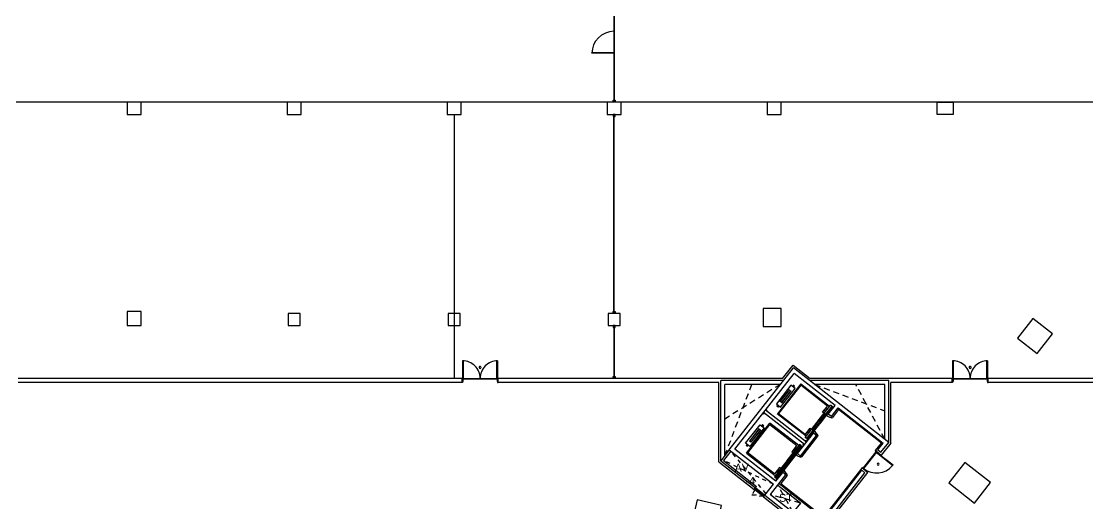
# Model space of a CAD drawing. Header units: millimetres. Extents: x -7718 to 414843, y 91724 to 341395.
# Drawn here: x 318268 to 371578, y 161645 to 185759 of the extents above; entities that cross this region are included whole.
import ezdxf
from ezdxf.enums import TextEntityAlignment as Align

# ---------------------------------------------------------------- set-up
doc = ezdxf.new("R2010")
doc.units = ezdxf.units.MM
doc.header["$LTSCALE"] = 200
doc.header["$MEASUREMENT"] = 0
doc.linetypes.add('HID', pattern=[5, 3, -2])
doc.linetypes.add('HIDDEN', pattern=[2, 1, -1])
doc.layers.add('e-plan', color=9, linetype='CONTINUOUS')
doc.styles.add('kiahn', font='HY울릉도L.TTF')

msp = doc.modelspace()

# ---------------------------------------------------------------- linework, layer by layer
at = {"layer": 'e-plan'}
for p, q in [((347893, 191659), (347893, 181759)), ((347913, 191659), (347913, 181759)), ((347893, 184179), (346794, 184179)), ((346794, 184159), (346794, 184179)), ((347893, 184159), (346794, 184159)), ((347893, 184159), (347893, 184179)), ((347853, 181709), (347853, 181809)), ((347853, 181809), (347888, 181809)), ((347888, 181809), (347888, 181759)), ((347918, 181759), (347918, 181809)), ((347918, 181809), (347953, 181809)), ((347953, 181809), (347953, 181709)), ((372753, 181709), (300253, 181709)), ((347888, 181709), (347853, 181709)), ((347888, 181759), (347918, 181759)), ((347918, 181709), (347888, 181709)), ((347953, 181709), (347918, 181709)), ((339903, 181109), (339903, 167909)), ((347888, 181109), (347853, 181109)), ((347853, 181109), (347853, 181009)), ((347853, 181009), (347888, 181009)), ((347918, 181109), (347888, 181109)), ((347888, 181009), (347888, 181059)), ((347888, 181059), (347918, 181059)), ((347893, 171209), (347893, 181059)), ((347913, 171209), (347913, 181059)), ((347953, 181109), (347918, 181109)), ((347918, 181059), (347918, 181009)), ((347918, 181009), (347953, 181009)), ((347953, 181009), (347953, 181109)), ((347853, 171159), (347853, 171259)), ((347853, 171259), (347888, 171259)), ((347888, 171159), (347853, 171159)), ((347888, 171259), (347888, 171209)), ((347888, 171209), (347918, 171209)), ((347918, 171159), (347888, 171159)), ((347918, 171209), (347918, 171259)), ((347918, 171259), (347953, 171259)), ((347953, 171159), (347918, 171159)), ((347953, 171259), (347953, 171159)), ((347888, 170559), (347853, 170559)), ((347853, 170559), (347853, 170459)), ((347853, 170459), (347888, 170459)), ((347918, 170559), (347888, 170559)), ((347888, 170459), (347888, 170509)), ((347888, 170509), (347918, 170509)), ((347893, 170509), (347893, 167959)), ((347913, 170509), (347913, 167959)), ((347953, 170559), (347918, 170559)), ((347918, 170509), (347918, 170459)), ((347918, 170459), (347953, 170459)), ((347953, 170459), (347953, 170559)), ((340328, 168784), (340328, 167909)), ((340368, 168784), (340328, 168784)), ((340368, 167909), (340368, 168784)), ((342038, 167909), (342038, 168784)), ((342038, 168784), (342078, 168784)), ((342078, 168784), (342078, 167909)), ((356326, 167909), (356847, 168575)), ((356847, 168575), (357700, 167909)), ((364828, 168784), (364828, 167909)), ((364868, 168784), (364828, 168784)), ((364868, 167909), (364868, 168784)), ((366538, 167909), (366538, 168784)), ((366538, 168784), (366578, 168784)), ((366578, 168784), (366578, 167909)), ((347853, 167909), (347853, 168009)), ((347853, 168009), (347888, 168009)), ((347888, 168009), (347888, 167959)), ((347888, 167959), (347918, 167959)), ((347918, 167959), (347918, 168009)), ((347918, 168009), (347953, 168009)), ((347953, 168009), (347953, 167909)), ((353662, 164337), (356864, 168435)), ((353943, 164372), (356898, 168154)), ((361631, 164710), (356864, 168435)), ((358947, 166554), (356898, 168154)), ((340303, 167909), (318103, 167909)), ((340303, 167709), (318103, 167709)), ((340303, 167709), (340303, 167909)), ((340303, 167709), (340303, 167909)), ((340303, 167909), (340328, 167909)), ((340328, 167709), (340303, 167709)), ((340328, 167909), (342078, 167909)), ((340328, 167909), (340328, 167869)), ((340328, 167909), (340368, 167909)), ((340328, 167869), (340348, 167869)), ((340348, 167749), (340328, 167749)), ((340328, 167749), (340328, 167709)), ((342058, 167869), (340348, 167869)), ((340348, 167869), (340348, 167749)), ((342078, 167909), (342038, 167909)), ((342078, 167869), (342058, 167869)), ((342058, 167869), (342058, 167749)), ((342058, 167749), (342078, 167749)), ((342103, 167909), (342078, 167909)), ((342078, 167909), (342078, 167869)), ((342078, 167749), (342078, 167709)), ((342078, 167709), (342103, 167709)), ((356326, 167909), (342103, 167909)), ((342103, 167709), (342103, 167909)), ((342103, 167709), (342103, 167909)), ((353132, 167709), (342103, 167709)), ((347888, 167909), (347853, 167909)), ((347918, 167909), (347888, 167909)), ((347953, 167909), (347918, 167909)), ((353132, 163737), (353132, 167709)), ((356375, 167809), (353232, 167809)), ((353232, 163786), (353232, 167809)), ((356218, 167609), (353432, 167609)), ((353432, 164042), (353432, 167609)), ((356744, 167564), (356017, 166635)), ((357233, 167639), (356064, 166142)), ((357235, 167574), (356127, 166155)), ((356222, 166475), (356949, 167404)), ((356949, 167404), (356744, 167564)), ((356847, 167498), (356866, 167522)), ((356847, 167497), (356847, 167498)), ((356858, 167488), (356847, 167497)), ((356852, 167564), (356855, 167569)), ((356878, 167538), (356852, 167561)), ((356926, 167514), (356855, 167569)), ((356858, 167488), (356859, 167488)), ((356859, 167488), (356878, 167513)), ((356866, 167522), (356870, 167523)), ((356870, 167523), (356878, 167533)), ((356878, 167538), (356878, 167533)), ((356878, 167517), (356886, 167527)), ((356878, 167513), (356878, 167517)), ((356890, 167528), (356886, 167527)), ((356919, 167509), (356890, 167528)), ((356922, 167509), (356926, 167514)), ((357233, 167639), (358671, 166516)), ((358575, 166527), (357235, 167574)), ((361631, 167809), (357666, 167809)), ((364803, 167909), (357700, 167909)), ((361431, 167609), (357922, 167609)), ((361431, 164867), (361431, 167609)), ((361631, 164710), (361631, 167809)), ((364803, 167709), (361731, 167709)), ((361731, 164676), (361731, 167709)), ((364803, 167709), (364803, 167909)), ((364803, 167709), (364803, 167909)), ((364803, 167909), (364828, 167909)), ((364828, 167709), (364803, 167709)), ((364828, 167909), (366578, 167909)), ((364828, 167909), (364828, 167869)), ((364828, 167909), (364868, 167909)), ((364828, 167869), (364848, 167869)), ((364848, 167749), (364828, 167749)), ((364828, 167749), (364828, 167709)), ((366558, 167869), (364848, 167869)), ((364848, 167869), (364848, 167749)), ((366578, 167909), (366538, 167909)), ((366578, 167869), (366558, 167869)), ((366558, 167869), (366558, 167749)), ((366558, 167749), (366578, 167749)), ((366603, 167909), (366578, 167909)), ((366578, 167909), (366578, 167869)), ((366578, 167749), (366578, 167709)), ((366578, 167709), (366603, 167709)), ((384353, 167909), (366603, 167909)), ((366603, 167709), (366603, 167909)), ((366603, 167709), (366603, 167909)), ((371903, 167709), (366603, 167709)), ((356205, 166745), (356682, 167356)), ((356211, 166740), (356689, 167351)), ((356277, 166688), (356755, 167299)), ((356283, 166683), (356761, 167294)), ((355498, 166362), (355541, 166328)), ((356017, 166635), (356222, 166475)), ((356044, 166530), (356040, 166525)), ((356110, 166470), (356040, 166525)), ((356076, 166511), (356047, 166530)), ((356076, 166511), (356080, 166512)), ((356088, 166522), (356080, 166512)), ((356107, 166551), (356088, 166526)), ((356088, 166526), (356088, 166522)), ((356096, 166516), (356088, 166506)), ((356088, 166501), (356088, 166506)), ((356114, 166478), (356088, 166501)), ((356100, 166517), (356096, 166516)), ((356119, 166541), (356100, 166517)), ((356108, 166551), (356107, 166551)), ((356119, 166542), (356108, 166551)), ((356114, 166475), (356110, 166470)), ((356119, 166542), (356119, 166541)), ((356211, 166740), (356205, 166745)), ((356282, 166694), (356216, 166746)), ((356283, 166683), (356277, 166688)), ((357453, 164961), (358715, 166576)), ((358780, 166526), (357518, 164910)), ((358813, 166519), (357532, 164880)), ((357575, 164846), (358856, 166485)), ((358329, 166212), (358517, 166452)), ((358543, 166377), (358451, 166259)), ((358490, 166419), (358543, 166377)), ((358517, 166452), (358575, 166527)), ((358609, 166120), (358947, 166554)), ((358780, 166526), (358715, 166576)), ((358766, 165997), (359105, 166430)), ((358813, 166519), (358856, 166485)), ((359115, 166346), (358814, 165960)), ((359105, 166430), (361351, 164676)), ((361266, 164665), (359115, 166346)), ((355344, 166165), (355387, 166131)), ((357423, 164603), (355375, 166204)), ((355418, 166170), (355387, 166131)), ((357516, 164721), (355467, 166322)), ((355541, 166328), (355511, 166288)), ((357499, 165020), (356062, 166143)), ((356127, 166155), (357467, 165109)), ((358089, 165766), (358408, 166175)), ((358433, 166156), (358114, 165747)), ((358183, 165692), (358503, 166101)), ((358528, 166082), (358208, 165673)), ((358392, 166163), (358329, 166212)), ((358451, 166259), (358398, 166301)), ((358408, 166175), (358433, 166156)), ((358503, 166101), (358528, 166082)), ((358523, 166060), (358573, 166123)), ((358586, 166011), (358523, 166060)), ((358573, 166123), (358588, 166111)), ((358601, 166126), (358585, 166139)), ((358783, 165921), (358586, 166011)), ((358588, 166111), (358601, 166126)), ((358766, 165997), (358609, 166120)), ((358794, 165975), (358781, 165960)), ((358781, 165960), (358801, 165944)), ((358801, 165944), (358783, 165921)), ((358814, 165960), (358794, 165975)), ((354478, 164665), (355205, 165594)), ((354524, 164172), (355694, 165669)), ((354588, 164185), (355696, 165604)), ((355143, 165386), (354665, 164775)), ((355150, 165381), (354672, 164770)), ((355409, 165434), (354683, 164505)), ((355216, 165329), (354738, 164718)), ((355222, 165324), (354744, 164713)), ((355150, 165381), (355143, 165386)), ((355211, 165323), (355145, 165375)), ((355205, 165594), (355409, 165434)), ((355222, 165324), (355216, 165329)), ((355307, 165528), (355327, 165552)), ((355308, 165527), (355307, 165528)), ((355319, 165518), (355308, 165527)), ((355313, 165594), (355316, 165599)), ((355338, 165568), (355313, 165591)), ((355386, 165544), (355316, 165599)), ((355319, 165518), (355320, 165518)), ((355320, 165518), (355339, 165543)), ((355327, 165552), (355331, 165553)), ((355331, 165553), (355339, 165563)), ((355338, 165568), (355339, 165563)), ((355339, 165547), (355346, 165557)), ((355339, 165543), (355339, 165547)), ((355351, 165558), (355346, 165557)), ((355380, 165539), (355351, 165558)), ((355383, 165539), (355386, 165544)), ((357131, 164546), (355694, 165669)), ((355696, 165604), (357036, 164557)), ((357493, 165142), (357713, 165424)), ((357604, 165176), (357697, 165294)), ((357697, 165294), (357644, 165335)), ((357713, 165424), (357776, 165375)), ((358087, 165765), (357768, 165356)), ((357768, 165356), (357793, 165336)), ((357793, 165336), (358113, 165745)), ((357908, 165272), (357858, 165209)), ((358182, 165691), (357862, 165282)), ((357862, 165282), (357888, 165262)), ((357888, 165262), (358207, 165671)), ((357971, 165223), (357908, 165272)), ((358113, 165745), (358087, 165765)), ((358114, 165747), (358089, 165766)), ((358207, 165671), (358182, 165691)), ((358208, 165673), (358183, 165692)), ((354672, 164770), (354665, 164775)), ((354743, 164724), (354677, 164776)), ((357069, 164150), (357870, 165175)), ((357227, 164027), (358027, 165051)), ((358075, 165014), (357274, 163990)), ((357518, 164910), (357453, 164961)), ((357488, 164807), (357457, 164768)), ((357467, 165109), (357493, 165142)), ((357547, 164761), (357488, 164807)), ((357532, 164880), (357575, 164846)), ((357551, 165217), (357604, 165176)), ((357862, 165181), (357846, 165193)), ((357858, 165209), (357874, 165196)), ((357874, 165196), (357862, 165181)), ((358027, 165051), (357870, 165175)), ((358105, 165054), (357971, 165223)), ((358055, 165030), (358067, 165046)), ((358075, 165014), (358055, 165030)), ((358067, 165046), (358087, 165030)), ((358087, 165030), (358105, 165054)), ((353662, 164337), (353232, 163786)), ((353741, 164276), (353372, 163803)), ((353662, 164337), (355869, 162613)), ((355992, 162771), (353943, 164372)), ((354683, 164505), (354478, 164665)), ((354505, 164560), (354501, 164555)), ((354571, 164500), (354501, 164555)), ((354537, 164541), (354508, 164560)), ((354537, 164541), (354541, 164542)), ((354549, 164552), (354541, 164542)), ((354567, 164581), (354548, 164556)), ((354548, 164556), (354549, 164552)), ((354556, 164546), (354549, 164536)), ((354549, 164531), (354549, 164536)), ((354574, 164508), (354549, 164531)), ((354561, 164547), (354556, 164546)), ((354580, 164571), (354561, 164547)), ((354569, 164581), (354567, 164581)), ((354580, 164572), (354569, 164581)), ((354575, 164505), (354571, 164500)), ((354580, 164572), (354580, 164571)), ((354744, 164713), (354738, 164718)), ((357176, 164606), (355914, 162991)), ((355978, 162940), (357240, 164556)), ((355993, 162910), (357273, 164549)), ((357317, 164515), (356036, 162876)), ((356549, 163796), (356869, 164205)), ((357010, 164524), (356790, 164242)), ((356790, 164242), (356853, 164193)), ((356912, 164289), (356859, 164330)), ((356869, 164205), (356894, 164186)), ((357004, 164407), (356912, 164289)), ((356951, 164449), (357004, 164407)), ((357036, 164557), (357010, 164524)), ((357240, 164556), (357176, 164606)), ((357273, 164549), (357317, 164515)), ((357364, 164649), (357334, 164610)), ((357393, 164564), (357334, 164610)), ((360981, 164235), (360359, 163439)), ((361025, 164226), (360378, 163399)), ((360977, 164295), (360949, 164260)), ((360949, 164260), (360981, 164235)), ((360977, 164295), (361266, 164665)), ((361040, 164246), (360977, 164295)), ((360981, 164235), (360993, 164251)), ((360993, 164251), (361025, 164226)), ((361000, 164195), (361025, 164226)), ((361025, 164226), (361040, 164246)), ((361025, 164226), (361851, 163580)), ((361040, 164246), (361261, 164073)), ((361086, 164337), (361351, 164676)), ((361086, 164337), (361244, 164214)), ((361244, 164214), (361631, 164710)), ((361731, 164676), (361261, 164073)), ((353132, 163737), (354904, 162352)), ((353232, 163786), (354965, 162431)), ((353372, 163803), (355027, 162510)), ((354524, 164172), (355962, 163049)), ((355928, 163139), (354588, 164185)), ((356548, 163795), (356229, 163386)), ((356254, 163366), (356573, 163775)), ((356643, 163721), (356323, 163312)), ((356348, 163292), (356668, 163701)), ((356573, 163775), (356548, 163795)), ((356575, 163777), (356549, 163796)), ((356894, 164186), (356575, 163777)), ((356668, 163701), (356643, 163721)), ((356644, 163722), (356963, 164131)), ((356669, 163703), (356644, 163722)), ((356989, 164112), (356669, 163703)), ((356963, 164131), (356989, 164112)), ((356984, 164090), (357034, 164153)), ((357047, 164041), (356984, 164090)), ((357034, 164153), (357049, 164141)), ((357062, 164156), (357046, 164169)), ((357244, 163951), (357047, 164041)), ((357049, 164141), (357062, 164156)), ((357227, 164027), (357069, 164150)), ((357255, 164005), (357242, 163990)), ((357242, 163990), (357262, 163974)), ((357262, 163974), (357244, 163951)), ((357274, 163990), (357255, 164005)), ((361827, 163549), (361000, 164195)), ((355986, 163213), (355928, 163139)), ((356174, 163454), (355986, 163213)), ((355992, 162771), (356331, 163204)), ((356012, 163247), (356065, 163206)), ((356065, 163206), (356157, 163324)), ((356157, 163324), (356105, 163365)), ((356237, 163405), (356174, 163454)), ((356229, 163386), (356254, 163366)), ((356323, 163211), (356307, 163223)), ((356369, 163302), (356319, 163239)), ((356319, 163239), (356335, 163226)), ((356323, 163312), (356348, 163292)), ((356335, 163226), (356323, 163211)), ((356488, 163081), (356331, 163204)), ((356432, 163253), (356369, 163302)), ((356566, 163084), (356432, 163253)), ((357965, 160342), (360286, 163313)), ((357999, 160061), (360443, 163189)), ((358016, 159921), (360584, 163207)), ((358385, 160978), (360300, 163428)), ((360286, 163313), (360443, 163189)), ((360300, 163428), (360328, 163464)), ((360363, 163379), (360300, 163428)), ((360328, 163464), (360359, 163439)), ((360359, 163439), (360347, 163423)), ((360347, 163423), (360378, 163399)), ((360378, 163399), (360363, 163379)), ((360363, 163379), (360584, 163207)), ((361851, 163580), (361827, 163549)), ((355438, 162062), (355869, 162613)), ((355719, 162096), (356488, 163081)), ((355978, 162940), (355914, 162991)), ((355993, 162910), (356036, 162876)), ((356150, 162648), (358395, 160893)), ((356536, 163044), (356234, 162658)), ((356234, 162658), (358385, 160978)), ((356516, 163060), (356528, 163076)), ((356536, 163044), (356516, 163060)), ((356528, 163076), (356548, 163060)), ((356548, 163060), (356566, 163084)), ((354904, 162352), (354965, 162431)), ((354931, 162331), (354904, 162352)), ((354962, 162370), (354931, 162331)), ((355349, 162005), (354931, 162331)), ((354974, 162361), (354962, 162370)), ((354965, 162431), (355027, 162510)), ((354965, 162431), (354993, 162410)), ((355005, 162400), (354974, 162361)), ((355368, 162053), (354974, 162361)), ((354993, 162410), (355005, 162400)), ((355399, 162093), (355005, 162400)), ((355399, 162093), (355368, 162053)), ((355410, 162083), (355399, 162093)), ((355438, 162062), (355410, 162083)), ((355719, 162096), (357965, 160342)), ((356088, 162569), (357231, 161676)), ((355380, 162044), (355349, 162005)), ((355349, 162005), (355376, 161983)), ((355368, 162053), (355380, 162044)), ((355376, 161983), (355438, 162062)), ((355376, 161983), (358016, 159921)), ((355438, 162062), (357999, 160061)), ((356861, 161204), (357231, 161676))]:
    msp.add_line(p, q, dxfattribs=at)
at = {"layer": 'e-plan', "ltscale": 0.5}
for p, q in [((324253, 181709), (323553, 181709)), ((323553, 181709), (323553, 181109)), ((324253, 181109), (324253, 181709)), ((332253, 181709), (331553, 181709)), ((331553, 181709), (331553, 181109)), ((332253, 181109), (332253, 181709)), ((340253, 181709), (339553, 181709)), ((339553, 181709), (339553, 181109)), ((340253, 181109), (340253, 181709)), ((348253, 181709), (347553, 181709)), ((347553, 181709), (347553, 181109)), ((348253, 181109), (348253, 181709)), ((356253, 181709), (355553, 181709)), ((355553, 181709), (355553, 181109)), ((356253, 181109), (356253, 181709)), ((364053, 181709), (364853, 181709)), ((364053, 181109), (364053, 181709)), ((364853, 181709), (364853, 181109)), ((323553, 181109), (324253, 181109)), ((331553, 181109), (332253, 181109)), ((339553, 181109), (340253, 181109)), ((347553, 181109), (348253, 181109)), ((355553, 181109), (356253, 181109)), ((364853, 181109), (364053, 181109)), ((332203, 171159), (331603, 171159)), ((331603, 171159), (331603, 170559)), ((332203, 170559), (332203, 171159)), ((340203, 171159), (339603, 171159)), ((339603, 171159), (339603, 170559)), ((340203, 170559), (340203, 171159)), ((348203, 171159), (347603, 171159)), ((347603, 171159), (347603, 170559)), ((348203, 170559), (348203, 171159)), ((356253, 171409), (355353, 171409)), ((355353, 171409), (355353, 170509)), ((356253, 170509), (356253, 171409)), ((331603, 170559), (332203, 170559)), ((339603, 170559), (340203, 170559)), ((347603, 170559), (348203, 170559)), ((355353, 170509), (356253, 170509))]:
    msp.add_line(p, q, dxfattribs=at)
at = {"layer": 'e-plan', "linetype": 'HID', "ltscale": 0.5}
for p, q in [((356218, 167609), (353432, 165875)), ((353447, 164062), (354791, 167609)), ((357922, 167609), (361431, 166288)), ((361431, 164867), (359990, 167609)), ((357231, 161676), (355719, 162096)), ((356861, 161204), (356088, 162569))]:
    msp.add_line(p, q, dxfattribs=at)
at = {"layer": 'e-plan', "linetype": 'HIDDEN'}
for p, q in [((355500, 162141), (353741, 164276)), ((355869, 162613), (353372, 163803)), ((354803, 162068), (354817, 162106)), ((355349, 162005), (354803, 162068)), ((354817, 162106), (355361, 162043)), ((355361, 162043), (355349, 162005))]:
    msp.add_line(p, q, dxfattribs=at)
at = {"layer": 'e-plan'}
msp.add_lwpolyline([(324253, 171259), (323553, 171259), (323553, 170559), (324253, 170559), (324253, 171259)], dxfattribs=at)
at = {"layer": 'e-plan', "ltscale": 0.5}
for points in [[(369054, 169152), (369824, 170137), (368839, 170906), (368069, 169921)], [(352999, 160339), (353270, 161560), (352050, 161830), (351779, 160610)]]:
    msp.add_lwpolyline(points, close=True, dxfattribs=at)
at = {"layer": 'e-plan'}
msp.add_lwpolyline([(364630, 162685), (365922, 161675), (366723, 162699), (365430, 163709)], close=True, dxfattribs=at)
for centre, radius, start, end in [((347893, 184159), 1100, 90, 179.9999), ((340328, 167909), 875, 359.9999, 90.0001), ((341203, 168459), 50, 150, 330), ((341203, 168459), 50, 330, 150), ((342078, 167909), 875, 90, 180.0002), ((364828, 167909), 875, 359.9999, 90.0001), ((365703, 168459), 50, 150, 330), ((365703, 168459), 50, 330, 150), ((366578, 167909), 875, 90, 180.0002), ((356854, 167563), 2.5, 142, 228.5907), ((356920, 167511), 2.5, 235.4093, 322), ((356046, 166528), 2.5, 55.4093, 142), ((356112, 166476), 2.5, 322, 48.5907), ((355315, 165593), 2.5, 142, 228.5907), ((355381, 165541), 2.5, 235.4093, 322), ((354507, 164558), 2.5, 55.4093, 142), ((354573, 164506), 2.5, 322, 48.5907), ((361105, 163619), 50, 82, 262), ((361105, 163619), 50, 262, 82), ((361025, 164226), 1050, 232, 319.8063)]:
    msp.add_arc(centre, radius, start, end, dxfattribs=at)
at = {"layer": 'e-plan', "linetype": 'HIDDEN'}
msp.add_arc((356649, 161315), 1996, 149.4052, 156.6584, dxfattribs=at)

# ---------------------------------------------------------------- texts
at = {"layer": 'e-plan', "style": 'kiahn'}
for s, p in [('AV', (354285, 163441)), ('-4', (354709, 162778))]:
    msp.add_text(s, height=400, rotation=0.1874, dxfattribs=at).set_placement(p, align=Align.MIDDLE_CENTER)
msp.add_text('ST', height=400, dxfattribs=at).set_placement((356490, 161939), align=Align.MIDDLE_CENTER)

doc.saveas('drawing.dxf')
